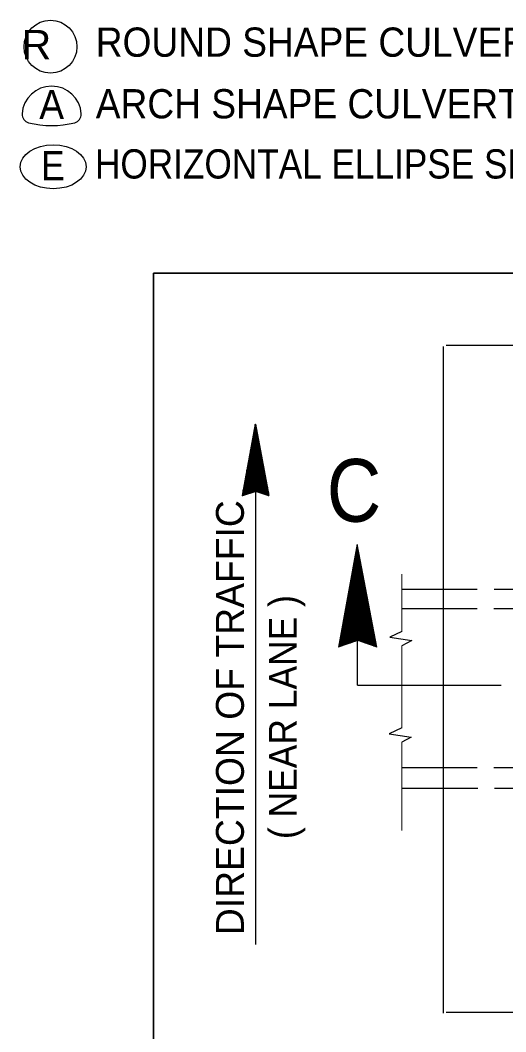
# Model space of a CAD drawing. Extents: x -48 to 619, y -349 to 186.
# Drawn here: x 422.19 to 442.97, y -209.29 to -166.01 of the extents above; entities that cross this region are included whole.
import ezdxf

# ---------------------------------------------------------------- set-up
doc = ezdxf.new("R2010")
doc.units = 0
doc.header["$LTSCALE"] = 0.48
doc.linetypes.add('MEDIUM_DASHED', pattern=[4.5, 3, -1.5])
for name, color, linetype, lineweight in [('1', 7, 'Continuous', 25), ('14', 7, 'Continuous', 35), ('15', 7, 'Continuous', 13)]:
    doc.layers.add(name, color=color, linetype=linetype, lineweight=lineweight)

msp = doc.modelspace()

# ---------------------------------------------------------------- linework, layer by layer
at = {"layer": '1', "lineweight": 13}
for p, q in [((438.5162, -192.1718), (438.5162, -189.7082)), ((438.5162, -196.2918), (438.5162, -192.781)), ((438.5162, -200.6781), (438.5162, -196.8996))]:
    msp.add_line(p, q, dxfattribs=at)
at = {"layer": '1'}
for q in [(436.6187, -190.3686), (442.777, -194.4674)]:
    msp.add_line((436.6187, -194.4674), q, dxfattribs=at)
for points in [[(438.5162, -192.1718), (438.0027, -192.4149), (438.9455, -192.5537), (438.5162, -192.781)], [(438.5162, -196.2918), (437.9756, -196.5475), (438.9187, -196.686), (438.5162, -196.8996)]]:
    msp.add_lwpolyline(points, dxfattribs=at)
msp.add_circle((423.485, -167.1411), 1.1322, dxfattribs=at)
for centre, radius, start, end in [((422.6579, -170.0212), 0.3889, 179.17254, 253.13389), ((424.4138, -170.0212), 0.3889, 286.86611, 0.85215), ((423.5358, -166.58), 3.94, 255.4194, 284.58189)]:
    msp.add_arc(centre, radius, start, end, dxfattribs=at)
msp.add_ellipse((423.5358, -170.0997), major_axis=(1.2696, 0), ratio=0.998995, start_param=0.0653141, end_param=3.0764327, dxfattribs=at)
msp.add_ellipse((423.6029, -172.2782), major_axis=(1.4123, 0), ratio=0.667306, dxfattribs=at)
at = {"layer": '14'}
for p, q in [((427.8911, -176.8372), (427.8911, -245.4057)), ((507.6377, -176.8372), (427.8911, -176.8372))]:
    msp.add_line(p, q, dxfattribs=at)
at = {"layer": '15', "lineweight": 25}
for p, q in [((440.3107, -208.4995), (440.3107, -179.9742)), ((440.4247, -179.92), (501.2857, -179.92)), ((432.2582, -183.7696), (432.2582, -205.5657)), ((438.5162, -190.3529), (440.3107, -190.3529)), ((438.5162, -191.1747), (440.3107, -191.1747)), ((438.5162, -197.9898), (440.3107, -197.9898)), ((438.5162, -198.867), (440.3107, -198.867)), ((440.4247, -208.4532), (501.2857, -208.4532))]:
    msp.add_line(p, q, dxfattribs=at)
at = {"layer": '15', "lineweight": 35}
for p, q in [((432.2144, -183.521), (432.2987, -183.521)), ((432.2187, -183.4989), (432.2947, -183.4989)), ((432.2228, -183.476), (432.2903, -183.476)), ((432.2265, -183.4537), (432.2859, -183.4537)), ((432.2301, -186.17), (432.2301, -183.4363)), ((432.2308, -183.4314), (432.282, -183.4314)), ((432.2351, -183.4092), (432.2778, -183.4092)), ((432.2391, -183.3864), (432.2737, -183.3864)), ((432.2431, -183.3642), (432.2689, -183.3642)), ((432.2472, -183.3418), (432.2652, -183.3418)), ((432.2514, -183.3197), (432.2605, -183.3197)), ((432.2523, -186.1627), (432.2523, -183.3141)), ((432.2557, -183.2972), (432.2565, -183.2972)), ((432.2749, -186.156), (432.2749, -183.3942)), ((432.2972, -186.1633), (432.2972, -183.5118)), ((432.1368, -183.9461), (432.3793, -183.9461)), ((432.1402, -186.1997), (432.1402, -183.925)), ((432.1407, -183.9233), (432.3755, -183.9233)), ((432.1449, -183.9013), (432.371, -183.9013)), ((432.1488, -183.879), (432.367, -183.879)), ((432.1531, -183.8567), (432.3624, -183.8567)), ((432.1572, -183.834), (432.3582, -183.834)), ((432.1616, -183.8119), (432.3541, -183.8119)), ((432.1626, -186.192), (432.1626, -183.8028)), ((432.1652, -183.7894), (432.3497, -183.7894)), ((432.1697, -183.7673), (432.3459, -183.7673)), ((432.1737, -183.7443), (432.3413, -183.7443)), ((432.1776, -183.7221), (432.3372, -183.7221)), ((432.1818, -183.6997), (432.3328, -183.6997)), ((432.1852, -186.1847), (432.1852, -183.6804)), ((432.1859, -183.6777), (432.3288, -183.6777)), ((432.1901, -183.655), (432.3245, -183.655)), ((432.1943, -183.6329), (432.3199, -183.6329)), ((432.198, -183.6104), (432.3159, -183.6104)), ((432.2024, -183.5881), (432.3116, -183.5881)), ((432.2063, -183.5656), (432.3077, -183.5656)), ((432.2074, -186.1775), (432.2074, -183.5585)), ((432.2106, -183.5433), (432.3028, -183.5433)), ((432.3195, -186.1712), (432.3195, -183.6302)), ((432.3415, -186.1789), (432.3415, -183.7483)), ((432.3643, -186.1867), (432.3643, -183.8658)), ((432.0588, -184.3707), (432.4601, -184.3707)), ((432.063, -184.3484), (432.456, -184.3484)), ((432.067, -184.3262), (432.4516, -184.3262)), ((432.0715, -184.3038), (432.4474, -184.3038)), ((432.0732, -186.2219), (432.0732, -184.2913)), ((432.0753, -184.2812), (432.4433, -184.2812)), ((432.0791, -184.2592), (432.4389, -184.2592)), ((432.0836, -184.2368), (432.4349, -184.2368)), ((432.0874, -184.2144), (432.4303, -184.2144)), ((432.0917, -184.192), (432.4262, -184.192)), ((432.096, -186.2142), (432.096, -184.1692)), ((432.096, -184.1697), (432.4218, -184.1697)), ((432.0998, -184.1473), (432.4179, -184.1473)), ((432.1038, -184.1252), (432.4133, -184.1252)), ((432.1078, -184.1023), (432.4091, -184.1023)), ((432.1122, -184.0803), (432.4053, -184.0803)), ((432.1162, -184.0577), (432.4007, -184.0577)), ((432.118, -186.2071), (432.118, -184.0469)), ((432.1201, -184.0354), (432.3964, -184.0354)), ((432.1245, -184.0129), (432.3922, -184.0129)), ((432.1284, -183.9907), (432.388, -183.9907)), ((432.1326, -183.9682), (432.3841, -183.9682)), ((432.3864, -186.1945), (432.3864, -183.9836)), ((432.4089, -186.2021), (432.4089, -184.1015)), ((432.4312, -186.2102), (432.4312, -184.2199)), ((432.4537, -186.2179), (432.4537, -184.3374)), ((431.9772, -184.8181), (432.545, -184.8181)), ((431.9807, -184.796), (432.5408, -184.796)), ((431.9838, -186.2512), (431.9838, -184.7793)), ((431.9851, -184.7738), (432.5366, -184.7738)), ((431.9891, -184.7514), (432.5322, -184.7514)), ((431.9936, -184.7289), (432.5283, -184.7289)), ((431.9972, -184.7067), (432.5235, -184.7067)), ((432.0013, -184.6841), (432.5195, -184.6841)), ((432.0057, -184.6621), (432.5154, -184.6621)), ((432.0063, -186.2438), (432.0063, -184.6578)), ((432.0097, -184.6393), (432.5114, -184.6393)), ((432.0136, -184.6171), (432.5068, -184.6171)), ((432.018, -184.5948), (432.5027, -184.5948)), ((432.0217, -184.5724), (432.4983, -184.5724)), ((432.0261, -184.5497), (432.4945, -184.5497)), ((432.0286, -186.2368), (432.0286, -184.5355)), ((432.0298, -184.5277), (432.4897, -184.5277)), ((432.0342, -184.5053), (432.4856, -184.5053)), ((432.0385, -184.4831), (432.4814, -184.4831)), ((432.0423, -184.4603), (432.4772, -184.4603)), ((432.0463, -184.438), (432.4728, -184.438)), ((432.0509, -184.4157), (432.4685, -184.4157)), ((432.0511, -186.2292), (432.0511, -184.4136)), ((432.0547, -184.3937), (432.4647, -184.3937)), ((432.4759, -186.2254), (432.4759, -184.4553)), ((432.4983, -186.2332), (432.4983, -184.5733)), ((432.5203, -186.2408), (432.5203, -184.6912)), ((432.5433, -186.2483), (432.5433, -184.8089)), ((431.899, -185.2434), (432.626, -185.2434)), ((431.9028, -185.2211), (432.6214, -185.2211)), ((431.9073, -185.1988), (432.6173, -185.1988)), ((431.9113, -185.1761), (432.6129, -185.1761)), ((431.9157, -185.154), (432.6087, -185.154)), ((431.9172, -186.2735), (431.9172, -185.1462)), ((431.9197, -185.1314), (432.6048, -185.1314)), ((431.9236, -185.1094), (432.6002, -185.1094)), ((431.928, -185.0868), (432.596, -185.0868)), ((431.9322, -185.0646), (432.5915, -185.0646)), ((431.9359, -185.0421), (432.5877, -185.0421)), ((431.9392, -186.2662), (431.9392, -185.024)), ((431.9401, -185.02), (432.5831, -185.02)), ((431.9444, -184.9973), (432.5789, -184.9973)), ((431.948, -184.9752), (432.5747, -184.9752)), ((431.9526, -184.9525), (432.5708, -184.9525)), ((431.9565, -184.9302), (432.5666, -184.9302)), ((431.9607, -184.9077), (432.5618, -184.9077)), ((431.9616, -186.2587), (431.9616, -184.9018)), ((431.9646, -184.8854), (432.5579, -184.8854)), ((431.9688, -184.8631), (432.5535, -184.8631)), ((431.973, -184.841), (432.5493, -184.841)), ((432.5656, -186.256), (432.5656, -184.9272)), ((432.5879, -186.2639), (432.5879, -185.0447)), ((432.6102, -186.2717), (432.6102, -185.1625)), ((431.8212, -185.6686), (432.7064, -185.6686)), ((431.8252, -185.6462), (432.7018, -185.6462)), ((431.8273, -186.3032), (431.8273, -185.6349)), ((431.8294, -185.6237), (432.6979, -185.6237)), ((431.8338, -185.6016), (432.6937, -185.6016)), ((431.8375, -185.5791), (432.6893, -185.5791)), ((431.8417, -185.5569), (432.6854, -185.5569)), ((431.8459, -185.5341), (432.6807, -185.5341)), ((431.8496, -186.2956), (431.8496, -185.513)), ((431.85, -185.5118), (432.6771, -185.5118)), ((431.8542, -185.4895), (432.6722, -185.4895)), ((431.8582, -185.4673), (432.6681, -185.4673)), ((431.8621, -185.4447), (432.6639, -185.4447)), ((431.8662, -185.4223), (432.66, -185.4223)), ((431.8702, -185.4001), (432.6554, -185.4001)), ((431.8719, -186.2883), (431.8719, -185.3904)), ((431.8745, -185.3777), (432.6507, -185.3777)), ((431.8783, -185.3552), (432.6471, -185.3552)), ((431.883, -185.3329), (432.6425, -185.3329)), ((431.8865, -185.3107), (432.6385, -185.3107)), ((431.8907, -185.2883), (432.634, -185.2883)), ((431.894, -186.2812), (431.894, -185.2686)), ((431.8952, -185.2654), (432.6302, -185.2654)), ((432.6329, -186.2794), (432.6329, -185.2804)), ((432.655, -186.2871), (432.655, -185.3984)), ((432.6775, -186.2948), (432.6775, -185.5163)), ((432.6996, -186.3028), (432.6996, -185.6341)), ((431.7392, -186.1158), (432.7912, -186.1158)), ((431.7436, -186.0935), (432.7875, -186.0935)), ((431.7476, -186.071), (432.7827, -186.071)), ((431.7517, -186.0489), (432.7782, -186.0489)), ((431.7557, -186.0262), (432.7742, -186.0262)), ((431.7598, -186.0041), (432.7702, -186.0041)), ((431.76, -186.3254), (431.76, -186.0017)), ((431.7636, -185.9816), (432.7658, -185.9816)), ((431.7679, -185.9593), (432.7612, -185.9593)), ((431.7719, -185.937), (432.7575, -185.937)), ((431.7766, -185.9147), (432.7531, -185.9147)), ((431.78, -185.892), (432.7487, -185.892)), ((431.7826, -186.3182), (431.7826, -185.8791)), ((431.7847, -185.8698), (432.7443, -185.8698)), ((431.7883, -185.8474), (432.7404, -185.8474)), ((431.7925, -185.8252), (432.7365, -185.8252)), ((431.7967, -185.8026), (432.7318, -185.8026)), ((431.8007, -185.7802), (432.7275, -185.7802)), ((431.8046, -186.3106), (431.8046, -185.7572)), ((431.8046, -185.7578), (432.7233, -185.7578)), ((431.8092, -185.7357), (432.719, -185.7357)), ((431.8127, -185.713), (432.715, -185.713)), ((431.8173, -185.6909), (432.7102, -185.6909)), ((432.7221, -186.3106), (432.7221, -185.7523)), ((432.7443, -186.3182), (432.7443, -185.8702)), ((432.7668, -186.326), (432.7668, -185.9883)), ((432.789, -186.3337), (432.789, -186.1057)), ((431.6986, -186.3394), (431.7173, -186.3394)), ((431.7022, -186.3173), (431.7851, -186.3173)), ((431.7065, -186.2948), (431.8521, -186.2948)), ((431.7108, -186.2727), (431.9203, -186.2727)), ((431.7151, -186.2499), (431.9878, -186.2499)), ((431.7154, -186.3404), (431.7154, -186.2458)), ((431.7191, -186.2277), (432.0555, -186.2277)), ((431.7229, -186.2053), (432.1231, -186.2053)), ((431.7273, -186.1833), (432.1909, -186.1833)), ((431.7313, -186.1602), (432.2582, -186.1602)), ((431.7354, -186.1381), (432.7959, -186.1381)), ((431.7379, -186.3328), (431.7379, -186.1239)), ((432.2895, -186.1602), (432.7997, -186.1602)), ((432.3541, -186.1833), (432.8037, -186.1833)), ((432.4187, -186.2053), (432.8083, -186.2053)), ((432.4837, -186.2277), (432.8125, -186.2277)), ((432.5483, -186.2499), (432.8167, -186.2499)), ((432.6129, -186.2727), (432.8207, -186.2727)), ((432.6778, -186.2948), (432.8254, -186.2948)), ((432.7423, -186.3173), (432.8296, -186.3173)), ((432.8071, -186.3394), (432.8336, -186.3394)), ((432.8118, -186.3413), (432.8118, -186.2239)), ((432.834, -186.3492), (432.834, -186.3417))]:
    msp.add_line(p, q, dxfattribs=at)
at = {"layer": '15'}
for p, q in [((436.5675, -188.6958), (436.6647, -188.6958)), ((436.5731, -188.6639), (436.6587, -188.6639)), ((436.5783, -192.5752), (436.5783, -188.6383)), ((436.5793, -188.6316), (436.6527, -188.6316)), ((436.5849, -188.5993), (436.6467, -188.5993)), ((436.591, -188.5672), (436.6407, -188.5672)), ((436.5967, -188.5349), (436.6342, -188.5349)), ((436.6031, -188.5028), (436.6285, -188.5028)), ((436.6087, -188.4705), (436.6223, -188.4705)), ((436.6108, -192.5641), (436.6108, -188.4622)), ((436.6145, -188.438), (436.6156, -188.438)), ((436.6425, -192.5543), (436.6425, -188.5777)), ((436.4847, -189.1472), (436.7502, -189.1472)), ((436.4906, -189.1148), (436.7442, -189.1148)), ((436.4962, -189.0825), (436.7382, -189.0825)), ((436.5027, -189.0502), (436.7318, -189.0502)), ((436.5083, -189.0181), (436.7258, -189.0181)), ((436.5137, -192.5964), (436.5137, -188.9902)), ((436.5143, -188.9861), (436.72, -188.9861)), ((436.5202, -188.954), (436.714, -188.954)), ((436.526, -188.9217), (436.7077, -188.9217)), ((436.5321, -188.8891), (436.7018, -188.8891)), ((436.5381, -188.8569), (436.6952, -188.8569)), ((436.5439, -188.8247), (436.6896, -188.8247)), ((436.5458, -192.5858), (436.5458, -188.8139)), ((436.5496, -188.7927), (436.6832, -188.7927)), ((436.5554, -188.7603), (436.6771, -188.7603)), ((436.5614, -188.7281), (436.671, -188.7281)), ((436.6747, -192.5657), (436.6747, -188.7479)), ((436.7071, -192.577), (436.7071, -188.9174)), ((436.7394, -192.5879), (436.7394, -189.0875)), ((436.4083, -189.5657), (436.8301, -189.5657)), ((436.4141, -189.5334), (436.8236, -189.5334)), ((436.417, -192.6285), (436.417, -189.5173)), ((436.42, -189.5013), (436.8179, -189.5013)), ((436.426, -189.4695), (436.8115, -189.4695)), ((436.4318, -189.4372), (436.8054, -189.4372)), ((436.4374, -189.4048), (436.7993, -189.4048)), ((436.4437, -189.3723), (436.7933, -189.3723)), ((436.4493, -189.34), (436.7872, -189.34)), ((436.4493, -192.6177), (436.4493, -189.3419)), ((436.4553, -189.308), (436.7811, -189.308)), ((436.4617, -189.2759), (436.7747, -189.2759)), ((436.4674, -189.2436), (436.7692, -189.2436)), ((436.4728, -189.2115), (436.7629, -189.2115)), ((436.4792, -189.1792), (436.7567, -189.1792)), ((436.4814, -192.6074), (436.4814, -189.1658)), ((436.7715, -192.5989), (436.7715, -189.2571)), ((436.8035, -192.6099), (436.8035, -189.4265)), ((436.3253, -190.0168), (436.9152, -190.0168)), ((436.3316, -189.9845), (436.9096, -189.9845)), ((436.3372, -189.9527), (436.9033, -189.9527)), ((436.3435, -189.9204), (436.8971, -189.9204)), ((436.3491, -189.8881), (436.891, -189.8881)), ((436.3524, -192.6499), (436.3524, -189.8695)), ((436.3552, -189.8556), (436.885, -189.8556)), ((436.361, -189.8233), (436.8792, -189.8233)), ((436.367, -189.7912), (436.8729, -189.7912)), ((436.3727, -189.7591), (436.8665, -189.7591)), ((436.3785, -189.727), (436.8607, -189.727)), ((436.3845, -189.6947), (436.854, -189.6947)), ((436.3847, -192.6393), (436.3847, -189.6937)), ((436.3904, -189.6624), (436.8483, -189.6624)), ((436.3964, -189.6303), (436.8425, -189.6303)), ((436.4024, -189.598), (436.8358, -189.598)), ((436.8358, -192.6212), (436.8358, -189.5962)), ((436.8682, -192.6325), (436.8682, -189.7662)), ((436.9002, -192.6435), (436.9002, -189.936)), ((436.2489, -190.4358), (436.9946, -190.4358)), ((436.2548, -190.4035), (436.9885, -190.4035)), ((436.2564, -192.6817), (436.2564, -190.3973)), ((436.2607, -190.3713), (436.9828, -190.3713)), ((436.2666, -190.3386), (436.9767, -190.3386)), ((436.2724, -190.3063), (436.9705, -190.3063)), ((436.278, -190.2746), (436.9644, -190.2746)), ((436.2843, -190.2422), (436.9582, -190.2422)), ((436.2885, -192.6706), (436.2885, -190.2214)), ((436.29, -190.2103), (436.9523, -190.2103)), ((436.2962, -190.1779), (436.946, -190.1779)), ((436.3018, -190.1456), (436.94, -190.1456)), ((436.308, -190.1135), (436.9337, -190.1135)), ((436.3135, -190.0812), (436.9278, -190.0812)), ((436.3199, -190.0489), (436.9219, -190.0489)), ((436.3204, -192.6599), (436.3204, -190.0454)), ((436.9325, -192.6546), (436.9325, -190.1056)), ((436.9646, -192.666), (436.9646, -190.2756)), ((436.9969, -192.677), (436.9969, -190.4457)), ((436.1724, -190.8543), (437.0744, -190.8543)), ((436.1778, -190.8224), (437.0682, -190.8224)), ((436.1843, -190.7897), (437.0621, -190.7897)), ((436.1897, -190.7577), (437.0561, -190.7577)), ((436.1916, -192.7027), (436.1916, -190.7495)), ((436.1959, -190.7255), (437.0503, -190.7255)), ((436.2019, -190.6932), (437.0438, -190.6932)), ((436.2078, -190.6609), (437.0377, -190.6609)), ((436.2132, -190.6286), (437.0317, -190.6286)), ((436.2197, -190.5967), (437.0257, -190.5967)), ((436.2241, -192.6923), (436.2241, -190.5734)), ((436.2251, -190.5646), (437.0199, -190.5646)), ((436.2314, -190.5323), (437.0132, -190.5323)), ((436.237, -190.5001), (437.0075, -190.5001)), ((436.2432, -190.4677), (437.0013, -190.4677)), ((437.029, -192.6886), (437.029, -190.6153)), ((437.0614, -192.6993), (437.0614, -190.7852)), ((436.0894, -191.3053), (437.1601, -191.3053)), ((436.0947, -192.7352), (436.0947, -191.2766)), ((436.0955, -191.2729), (437.154, -191.2729)), ((436.1016, -191.2407), (437.1478, -191.2407)), ((436.1072, -191.2085), (437.1415, -191.2085)), ((436.1132, -191.1762), (437.1357, -191.1762)), ((436.1188, -191.1441), (437.1294, -191.1441)), ((436.1253, -191.1118), (437.1237, -191.1118)), ((436.1274, -192.7242), (436.1274, -191.1009)), ((436.1309, -191.0799), (437.1169, -191.0799)), ((436.1368, -191.0476), (437.1111, -191.0476)), ((436.1428, -191.0152), (437.1049, -191.0152)), ((436.1487, -190.9831), (437.099, -190.9831)), ((436.1545, -190.9507), (437.0922, -190.9507)), ((436.1592, -192.7133), (436.1592, -190.9252)), ((436.1607, -190.9188), (437.0867, -190.9188)), ((436.1663, -190.8865), (437.0807, -190.8865)), ((437.0938, -192.71), (437.0938, -190.9544)), ((437.1258, -192.7214), (437.1258, -191.1245)), ((437.158, -192.7327), (437.158, -191.2945)), ((436.0127, -191.724), (437.2398, -191.724)), ((436.0184, -191.6917), (437.233, -191.6917)), ((436.0249, -191.6593), (437.2272, -191.6593)), ((436.0307, -191.6275), (437.2209, -191.6275)), ((436.0307, -192.7562), (436.0307, -191.6287)), ((436.0366, -191.5952), (437.2148, -191.5952)), ((436.0427, -191.5632), (437.2086, -191.5632)), ((436.0484, -191.5308), (437.203, -191.5308)), ((436.0541, -191.4985), (437.1967, -191.4985)), ((436.0602, -191.4662), (437.1905, -191.4662)), ((436.0627, -192.7457), (436.0627, -191.4528)), ((436.0663, -191.434), (437.1844, -191.434)), ((436.072, -191.4018), (437.1784, -191.4018)), ((436.0776, -191.3699), (437.1719, -191.3699)), ((436.0837, -191.3377), (437.1665, -191.3377)), ((437.1903, -192.7435), (437.1903, -191.464)), ((437.2226, -192.7546), (437.2226, -191.6337)), ((435.9307, -192.1751), (437.3247, -192.1751)), ((435.934, -192.7882), (435.934, -192.1565)), ((435.9362, -192.1428), (437.3191, -192.1428)), ((435.9426, -192.1105), (437.3123, -192.1105)), ((435.948, -192.0784), (437.3066, -192.0784)), ((435.9537, -192.0463), (437.3007, -192.0463)), ((435.9592, -192.014), (437.2945, -192.014)), ((435.9657, -191.9818), (437.2886, -191.9818)), ((435.9663, -192.7777), (435.9663, -191.9809)), ((435.9715, -191.9494), (437.2822, -191.9494)), ((435.9773, -191.9171), (437.2763, -191.9171)), ((435.9834, -191.8852), (437.2702, -191.8852)), ((435.9892, -191.8532), (437.2643, -191.8532)), ((435.9953, -191.8208), (437.258, -191.8208)), ((435.9982, -192.7668), (435.9982, -191.8046)), ((436.0012, -191.7886), (437.2513, -191.7886)), ((436.0072, -191.7561), (437.2459, -191.7561)), ((437.2548, -192.7664), (437.2548, -191.8037)), ((437.2867, -192.7774), (437.2867, -191.9734)), ((437.3191, -192.7882), (437.3191, -192.1428)), ((435.8537, -192.5937), (436.5214, -192.5937)), ((435.8597, -192.5616), (436.6187, -192.5616)), ((435.8655, -192.5295), (437.3924, -192.5295)), ((435.8695, -192.8097), (435.8695, -192.5077)), ((435.8715, -192.4972), (437.3861, -192.4972)), ((435.8772, -192.4649), (437.3801, -192.4649)), ((435.8833, -192.4328), (437.3738, -192.4328)), ((435.8888, -192.4005), (437.3678, -192.4005)), ((435.8951, -192.3685), (437.3616, -192.3685)), ((435.9007, -192.3362), (437.3553, -192.3362)), ((435.9017, -192.7989), (435.9017, -192.3324)), ((435.9069, -192.3041), (437.3495, -192.3041)), ((435.9123, -192.2717), (437.3434, -192.2717)), ((435.9184, -192.2392), (437.3374, -192.2392)), ((435.9245, -192.2072), (437.3309, -192.2072)), ((436.6629, -192.5616), (437.3985, -192.5616)), ((436.7567, -192.5937), (437.4045, -192.5937)), ((437.3513, -192.7993), (437.3513, -192.3126)), ((437.3836, -192.8106), (437.3836, -192.4827)), ((435.8123, -192.8194), (435.8395, -192.8194)), ((435.818, -192.7873), (435.9367, -192.7873)), ((435.8244, -192.755), (436.0342, -192.755)), ((435.8301, -192.7224), (436.1314, -192.7224)), ((435.8359, -192.6907), (436.2293, -192.6907)), ((435.8372, -192.8199), (435.8372, -192.6843)), ((435.8419, -192.6583), (436.3264, -192.6583)), ((435.8477, -192.626), (436.4239, -192.626)), ((436.8498, -192.626), (437.4106, -192.626)), ((436.9427, -192.6583), (437.417, -192.6583)), ((437.0358, -192.6907), (437.4228, -192.6907)), ((437.129, -192.7224), (437.4289, -192.7224)), ((437.2226, -192.755), (437.4353, -192.755)), ((437.3159, -192.7873), (437.4412, -192.7873)), ((437.4088, -192.8194), (437.4474, -192.8194)), ((437.4159, -192.8218), (437.4159, -192.6524)), ((437.4478, -192.8328), (437.4478, -192.8224))]:
    msp.add_line(p, q, dxfattribs=at)
at = {"layer": '15', "linetype": 'MEDIUM_DASHED', "lineweight": 25}
for p, q in [((440.3107, -190.3529), (477.6678, -190.3529)), ((440.3043, -191.1747), (477.5129, -191.1747)), ((440.3043, -197.9898), (476.12, -197.9898)), ((440.3316, -198.867), (477.5208, -198.867))]:
    msp.add_line(p, q, dxfattribs=at)
at = {"layer": '15', "lineweight": 35}
msp.add_lwpolyline([(432.8354, -186.3496), (432.2562, -183.2949), (431.6971, -186.3462), (432.2741, -186.156)], close=True, dxfattribs=at)
at = {"layer": '15'}
msp.add_lwpolyline([(437.4499, -192.8333), (436.6153, -188.4345), (435.8102, -192.8292), (436.6414, -192.5539)], close=True, dxfattribs=at)

# ---------------------------------------------------------------- texts
at = {"layer": '1', "width": 0.9}
msp.add_text('C', height=2.684, dxfattribs=at).set_placement((435.3102, -187.4681))
at = {"layer": '15'}
for s, width, p in [(' R ', 1.05, (421.7618, -167.6768)), ('ROUND SHAPE CULVERT OPTIONS', 0.95, (425.4228, -167.5714)), ('A', 0.95, (423.0061, -170.2383)), ('ARCH SHAPE CULVERT OPTIONS', 0.95, (425.4228, -170.2093)), ('E ', 0.9, (423.0891, -172.8528)), ('HORIZONTAL ELLIPSE SHAPE CULVERT OPTIONS', 0.9, (425.3903, -172.782))]:
    msp.add_text(s, height=1.251, dxfattribs=dict(at, width=width)).set_placement(p)
msp.add_text('DIRECTION OF TRAFFIC', height=1.193, rotation=90, dxfattribs=at).set_placement((431.7621, -205.1597))
at = {"layer": '15', "width": 0.95}
msp.add_text('( NEAR LANE )', height=1.193, rotation=90, dxfattribs=at).set_placement((434.0277, -201.0494))

doc.saveas('drawing.dxf')
